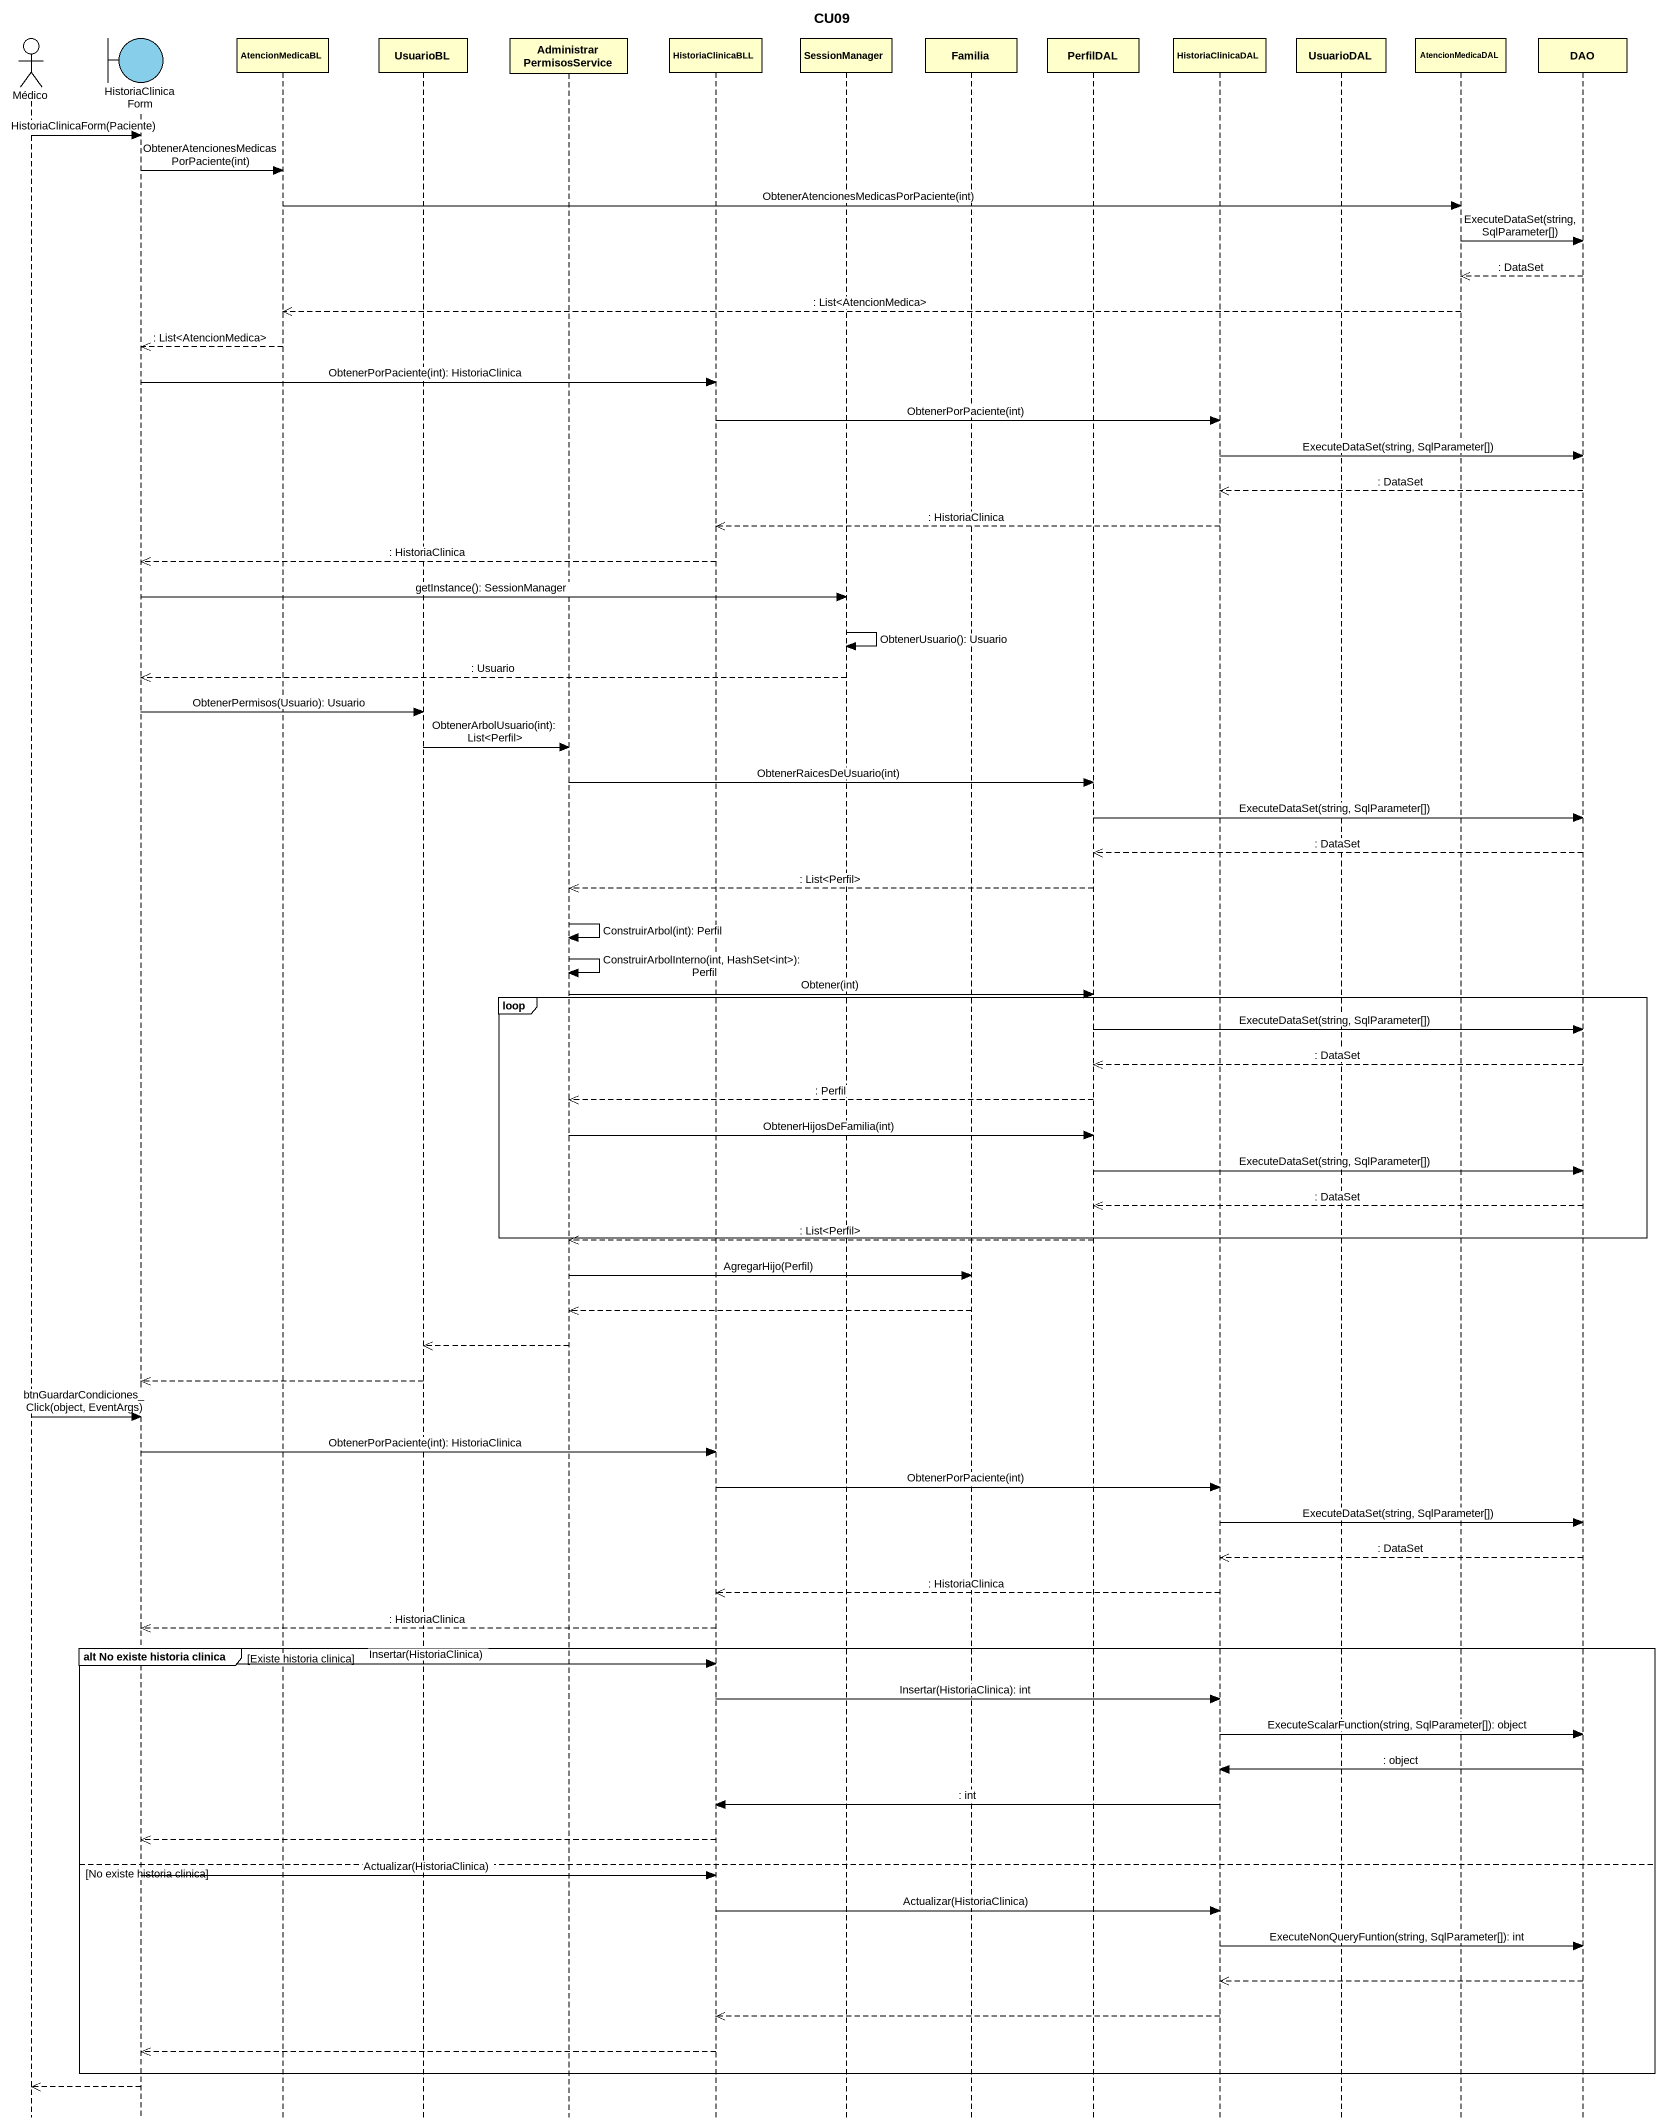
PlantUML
@startuml
title CU09
hide footbox
actor Médico
boundary HistoriaClinicaForm #87CEEB
participant AtencionMedicaBL
participant UsuarioBL
participant AdministrarPermisosService
participant HistoriaClinicaBLL
participant SessionManager
participant Familia
participant PerfilDAL
participant HistoriaClinicaDAL
participant UsuarioDAL
participant AtencionMedicaDAL
participant DAO

Médico -> HistoriaClinicaForm : HistoriaClinicaForm(Paciente)
HistoriaClinicaForm -> AtencionMedicaBL : ObtenerAtencionesMedicasPorPaciente(int)
AtencionMedicaBL -> AtencionMedicaDAL : ObtenerAtencionesMedicasPorPaciente(int)
AtencionMedicaDAL -> DAO : ExecuteDataSet(string, SqlParameter[])
DAO -->> AtencionMedicaDAL : : DataSet
AtencionMedicaDAL -->> AtencionMedicaBL : : List<AtencionMedica>
AtencionMedicaBL -->> HistoriaClinicaForm : : List<AtencionMedica>
HistoriaClinicaForm -> HistoriaClinicaBLL : ObtenerPorPaciente(int): HistoriaClinica
HistoriaClinicaBLL -> HistoriaClinicaDAL : ObtenerPorPaciente(int)
HistoriaClinicaDAL -> DAO : ExecuteDataSet(string, SqlParameter[])
DAO -->> HistoriaClinicaDAL : : DataSet
HistoriaClinicaDAL -->> HistoriaClinicaBLL : : HistoriaClinica
HistoriaClinicaBLL -->> HistoriaClinicaForm : : HistoriaClinica
HistoriaClinicaForm -> SessionManager : getInstance(): SessionManager
SessionManager -> SessionManager : ObtenerUsuario(): Usuario
SessionManager -->> HistoriaClinicaForm : : Usuario
HistoriaClinicaForm -> UsuarioBL : ObtenerPermisos(Usuario): Usuario
UsuarioBL -> AdministrarPermisosService : ObtenerArbolUsuario(int): List<Perfil>
AdministrarPermisosService -> PerfilDAL : ObtenerRaicesDeUsuario(int)
PerfilDAL -> DAO : ExecuteDataSet(string, SqlParameter[])
DAO -->> PerfilDAL : : DataSet
PerfilDAL -->> AdministrarPermisosService : : List<Perfil>
AdministrarPermisosService -> AdministrarPermisosService : ConstruirArbol(int): Perfil
AdministrarPermisosService -> AdministrarPermisosService : ConstruirArbolInterno(int, HashSet<int>): Perfil
AdministrarPermisosService -> PerfilDAL : Obtener(int)
loop
  PerfilDAL -> DAO : ExecuteDataSet(string, SqlParameter[])
  DAO -->> PerfilDAL : : DataSet
  PerfilDAL -->> AdministrarPermisosService : : Perfil
  AdministrarPermisosService -> PerfilDAL : ObtenerHijosDeFamilia(int)
  PerfilDAL -> DAO : ExecuteDataSet(string, SqlParameter[])
  DAO -->> PerfilDAL : : DataSet
end
PerfilDAL -->> AdministrarPermisosService : : List<Perfil>
AdministrarPermisosService -> Familia : AgregarHijo(Perfil)
Familia -->> AdministrarPermisosService
AdministrarPermisosService -->> UsuarioBL
UsuarioBL -->> HistoriaClinicaForm
Médico -> HistoriaClinicaForm : btnGuardarCondiciones_Click(object, EventArgs)
HistoriaClinicaForm -> HistoriaClinicaBLL : ObtenerPorPaciente(int): HistoriaClinica
HistoriaClinicaBLL -> HistoriaClinicaDAL : ObtenerPorPaciente(int)
HistoriaClinicaDAL -> DAO : ExecuteDataSet(string, SqlParameter[])
DAO -->> HistoriaClinicaDAL : : DataSet
HistoriaClinicaDAL -->> HistoriaClinicaBLL : : HistoriaClinica
HistoriaClinicaBLL -->> HistoriaClinicaForm : : HistoriaClinica
group alt No existe historia clinica [Existe historia clinica]
  HistoriaClinicaForm -> HistoriaClinicaBLL : Insertar(HistoriaClinica)
  HistoriaClinicaBLL -> HistoriaClinicaDAL : Insertar(HistoriaClinica): int
  HistoriaClinicaDAL -> DAO : ExecuteScalarFunction(string, SqlParameter[]): object
  DAO -> HistoriaClinicaDAL : : object
  HistoriaClinicaDAL -> HistoriaClinicaBLL : : int
  HistoriaClinicaBLL -->> HistoriaClinicaForm
else No existe historia clinica
  HistoriaClinicaForm -> HistoriaClinicaBLL : Actualizar(HistoriaClinica)
  HistoriaClinicaBLL -> HistoriaClinicaDAL : Actualizar(HistoriaClinica)
  HistoriaClinicaDAL -> DAO : ExecuteNonQueryFuntion(string, SqlParameter[]): int
  DAO -->> HistoriaClinicaDAL
  HistoriaClinicaDAL -->> HistoriaClinicaBLL
  HistoriaClinicaBLL -->> HistoriaClinicaForm
end
HistoriaClinicaForm -->> Médico
@enduml
